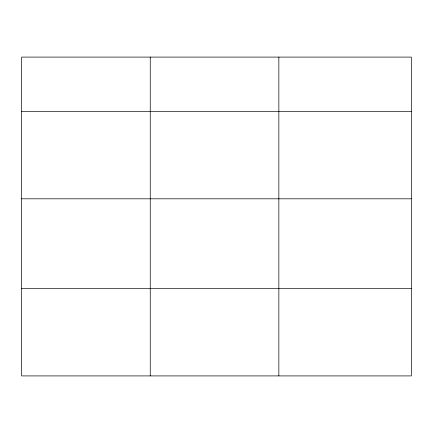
<?xml version="1.0" encoding="UTF-8"?>
<svg xmlns="http://www.w3.org/2000/svg" width="433" height="433" viewBox="0 0 433 433"><rect width="100%" height="100%" fill="white"/><g stroke="black" fill="none" stroke-linecap="round" stroke-linejoin="round"><path stroke-width="0.65" d="M411.35 198.812L411.35 57.091L21.65 57.091L21.65 375.909L411.35 375.909L411.35 198.812L21.65 198.812M21.65 111.59L411.35 111.59M21.65 288.681L411.35 288.681M278.852 57.091L278.852 375.909M150.251 57.091L150.251 375.909"/></g></svg>
